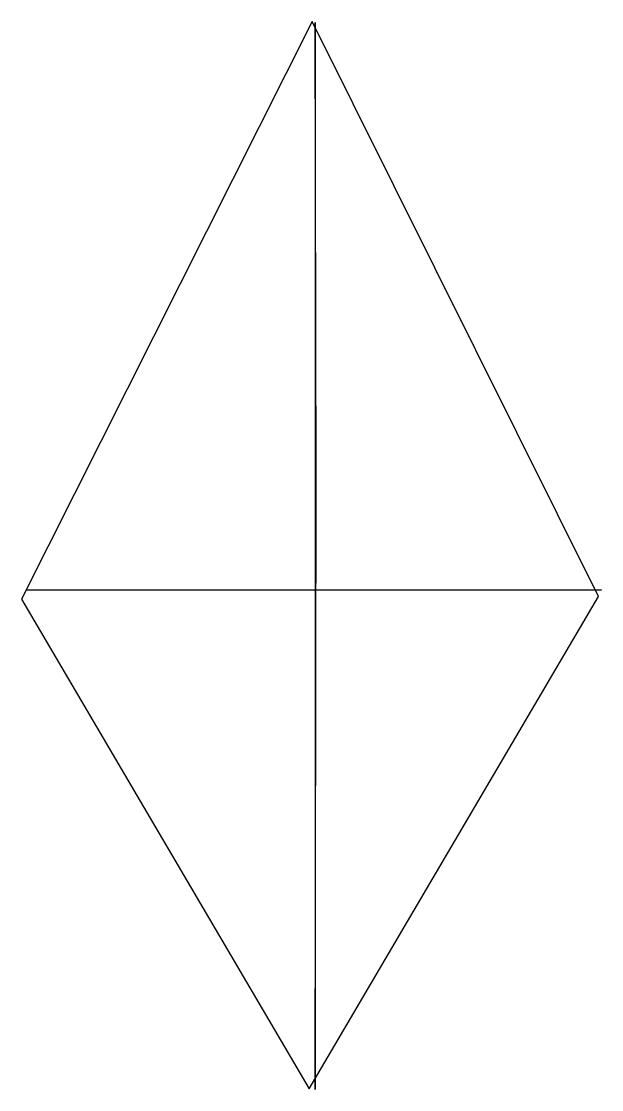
# Model space of a CAD drawing. Extents: x 1 to 160, y -298 to -4.
import ezdxf

# ---------------------------------------------------------------- set-up
doc = ezdxf.new("R2010")
doc.units = 0
doc.layers.get('0').update_dxf_attribs({"linetype": 'continuous'})

msp = doc.modelspace()

# ---------------------------------------------------------------- linework, layer by layer
at = {"color": 0}
for points in [[(159.57, -162.54), (80.84, -4.36), (0.96, -163.25), (80.03, -297.87)], [(81.71, -4.69), (81.72, -298.13), (81.96, -131.09)], [(2.36, -160.69), (160.4, -160.69), (81.38, -160.84)]]:
    msp.add_lwpolyline(points, close=True, dxfattribs=at)

doc.saveas('drawing.dxf')
